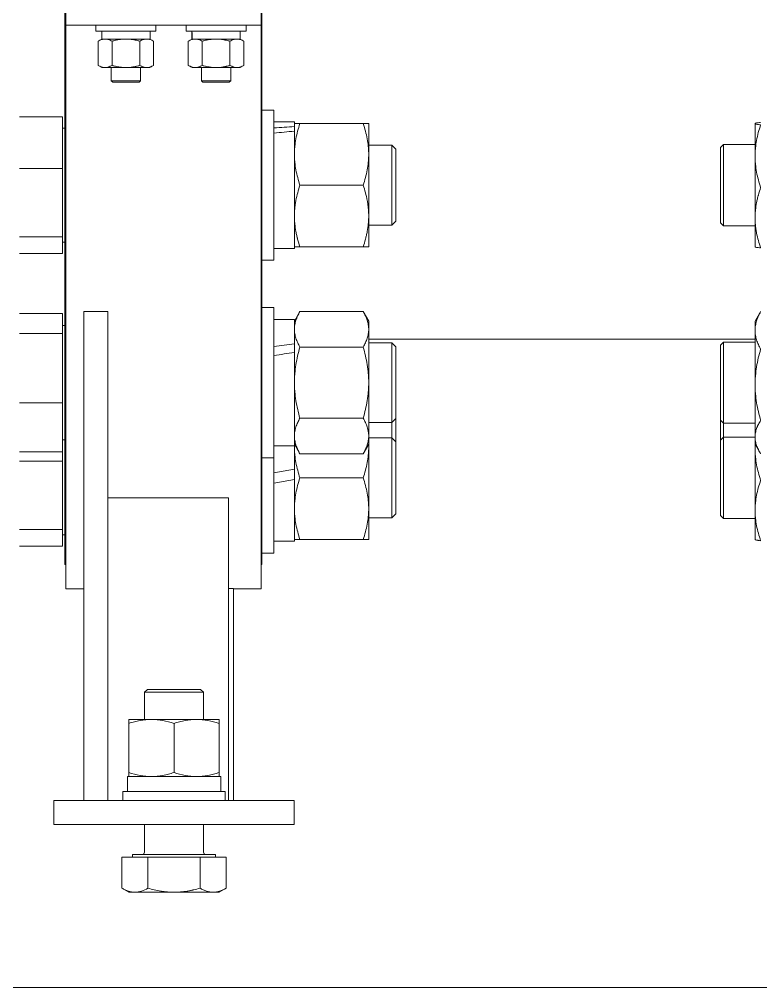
# Model space of a CAD drawing. Header units: millimetres. Extents: x 0 to 2970, y 0 to 2245.
# Drawn here: x 561.1 to 807.6, y 1309.9 to 1632.1 of the extents above; entities that cross this region are included whole.
import ezdxf

# ---------------------------------------------------------------- set-up
doc = ezdxf.new("R2010")
doc.units = ezdxf.units.MM
doc.layers.add('1', color=7, linetype='Continuous', true_color=0xffffff)
doc.layers.add('170', color=7, linetype='Continuous', true_color=0xffffff)

msp = doc.modelspace()

# ---------------------------------------------------------------- linework, layer by layer
at = {"layer": '1', "color": 7, "linetype": 'Continuous', "lineweight": 18}
for p, q in [((576.23, 1825.66), (576.23, 1464.93)), ((641.73, 1825.66), (641.73, 1464.93)), ((576.48, 1630.16), (576.48, 1637.16)), ((641.48, 1630.16), (641.48, 1637.16)), ((576.48, 1621.03), (576.48, 1630.16)), ((576.48, 1630.16), (641.48, 1630.16)), ((586.48, 1630.16), (586.48, 1628.16)), ((606.48, 1628.16), (586.48, 1628.16)), ((604.53, 1625.56), (604.53, 1628.16)), ((606.48, 1628.16), (606.48, 1630.16)), ((616.48, 1630.16), (616.48, 1628.16)), ((636.48, 1628.16), (616.48, 1628.16)), ((634.53, 1625.56), (634.53, 1628.16)), ((636.48, 1628.16), (636.48, 1630.16)), ((641.48, 1630.16), (641.48, 1621.03)), ((588.48, 1625.56), (587.24, 1624.84)), ((587.24, 1616.77), (587.24, 1624.84)), ((588.48, 1625.56), (588.43, 1625.56)), ((604.53, 1625.56), (588.51, 1625.56)), ((591.86, 1616.77), (591.86, 1624.84)), ((601.1, 1616.77), (601.1, 1624.84)), ((605.71, 1624.84), (604.48, 1625.56)), ((605.71, 1616.77), (605.71, 1624.84)), ((618.48, 1625.56), (617.24, 1624.84)), ((617.24, 1616.77), (617.24, 1624.84)), ((618.48, 1625.56), (618.43, 1625.56)), ((634.53, 1625.56), (618.51, 1625.56)), ((621.86, 1616.77), (621.86, 1624.84)), ((631.1, 1616.77), (631.1, 1624.84)), ((635.71, 1624.84), (634.48, 1625.56)), ((635.71, 1616.77), (635.71, 1624.84)), ((576.48, 1621.03), (576.48, 1442.66)), ((641.48, 1621.03), (641.48, 1442.66)), ((587.24, 1616.77), (588.48, 1616.06)), ((589.55, 1616.06), (588.48, 1616.06)), ((589.55, 1616.06), (596.48, 1616.06)), ((591.61, 1616.06), (591.61, 1611.64)), ((596.48, 1616.06), (603.41, 1616.06)), ((601.34, 1611.64), (601.34, 1616.06)), ((604.48, 1616.06), (603.41, 1616.06)), ((604.48, 1616.06), (605.71, 1616.77)), ((617.24, 1616.77), (618.48, 1616.06)), ((619.55, 1616.06), (618.48, 1616.06)), ((619.55, 1616.06), (626.48, 1616.06)), ((621.61, 1616.06), (621.61, 1611.64)), ((626.48, 1616.06), (633.41, 1616.06)), ((631.34, 1611.64), (631.34, 1616.06)), ((634.48, 1616.06), (633.41, 1616.06)), ((634.48, 1616.06), (635.71, 1616.77)), ((591.61, 1611.64), (592.1, 1611.16)), ((591.61, 1611.64), (601.34, 1611.64)), ((592.1, 1611.16), (600.86, 1611.16)), ((600.86, 1611.16), (601.34, 1611.64)), ((621.61, 1611.64), (622.1, 1611.16)), ((621.61, 1611.64), (631.34, 1611.64)), ((622.1, 1611.16), (630.86, 1611.16)), ((630.86, 1611.16), (631.34, 1611.64)), ((645.73, 1601.93), (641.73, 1601.93)), ((645.73, 1551.93), (645.73, 1601.93)), ((561.06, 1599.63), (575.43, 1599.63)), ((575.43, 1599.63), (575.43, 1582.48)), ((576.23, 1595.93), (575.43, 1595.93)), ((652.53, 1597.98), (645.73, 1597.98)), ((652.53, 1596.44), (652.53, 1597.98)), ((652.53, 1596.44), (652.53, 1595.96)), ((652.53, 1594.89), (652.53, 1595.96)), ((652.53, 1555.88), (652.53, 1594.89)), ((675.4, 1597.43), (654.36, 1597.43)), ((677.23, 1587.18), (677.23, 1597.43)), ((805.73, 1597.42), (805.73, 1586.56)), ((684.9, 1590.22), (677.23, 1590.22)), ((686.23, 1588.89), (684.9, 1590.22)), ((684.9, 1590.22), (684.9, 1586.09)), ((686.23, 1585.17), (686.23, 1588.89)), ((795.2, 1590.43), (794.2, 1589.43)), ((794.2, 1589.43), (794.2, 1579.61)), ((805.73, 1590.43), (795.2, 1590.43)), ((795.2, 1579.83), (795.2, 1590.43)), ((677.23, 1566.68), (677.23, 1587.18)), ((684.9, 1586.09), (684.9, 1563.64)), ((805.73, 1586.56), (805.73, 1566.07)), ((561.06, 1582.48), (575.43, 1582.48)), ((575.43, 1582.48), (575.43, 1559.78)), ((686.23, 1564.97), (686.23, 1585.17)), ((794.2, 1579.61), (794.2, 1564.43)), ((795.2, 1579.83), (795.2, 1563.43)), ((675.4, 1576.93), (654.36, 1576.93)), ((677.23, 1556.43), (677.23, 1566.68)), ((805.73, 1566.07), (805.73, 1556.43)), ((677.23, 1563.64), (684.9, 1563.64)), ((684.9, 1563.64), (686.23, 1564.97)), ((794.2, 1564.43), (795.2, 1563.43)), ((795.2, 1563.43), (805.73, 1563.43)), ((561.06, 1559.78), (575.43, 1559.78)), ((575.43, 1559.78), (575.43, 1554.22)), ((575.43, 1557.93), (576.23, 1557.93)), ((675.4, 1556.43), (654.36, 1556.43)), ((561.06, 1554.22), (575.43, 1554.22)), ((645.73, 1555.88), (652.53, 1555.88)), ((641.73, 1551.93), (645.73, 1551.93)), ((561.06, 1534.23), (575.43, 1534.23)), ((575.43, 1534.23), (575.43, 1527.53)), ((582.48, 1534.89), (582.48, 1372.16)), ((582.48, 1534.89), (590.48, 1534.89)), ((590.48, 1534.89), (590.48, 1372.16)), ((645.73, 1536.22), (641.73, 1536.22)), ((645.73, 1486.22), (645.73, 1536.22)), ((654.36, 1534.89), (652.53, 1531.72)), ((675.4, 1534.89), (654.36, 1534.89)), ((677.23, 1531.72), (675.4, 1534.89)), ((807.3, 1534.44), (805.73, 1531.72)), ((652.53, 1532.27), (645.73, 1532.27)), ((652.53, 1524.18), (652.53, 1532.27)), ((677.23, 1531.72), (677.23, 1528.97)), ((805.73, 1531.72), (805.73, 1528.61)), ((561.06, 1527.53), (575.43, 1527.53)), ((576.23, 1530.22), (575.43, 1530.22)), ((575.43, 1527.53), (575.43, 1504.52)), ((677.23, 1511.22), (677.23, 1528.97)), ((805.73, 1528.61), (805.73, 1510.51)), ((652.53, 1524.18), (652.53, 1523.9)), ((677.23, 1525.66), (805.73, 1525.66)), ((684.9, 1524.51), (677.23, 1524.51)), ((686.23, 1523.18), (684.9, 1524.51)), ((684.9, 1524.51), (684.9, 1514.34)), ((795.2, 1524.72), (794.2, 1523.72)), ((805.73, 1524.72), (795.2, 1524.72)), ((795.2, 1524.72), (795.2, 1507.14)), ((652.53, 1521.29), (652.53, 1523.9)), ((652.53, 1490.17), (652.53, 1521.29)), ((675.4, 1523.06), (654.36, 1523.06)), ((686.23, 1514.03), (686.23, 1523.18)), ((794.2, 1523.72), (794.2, 1507.44)), ((684.9, 1514.34), (684.9, 1497.93)), ((677.23, 1493.47), (677.23, 1511.22)), ((686.23, 1499.26), (686.23, 1514.03)), ((805.73, 1510.51), (805.73, 1493.12)), ((794.2, 1507.44), (794.2, 1498.72)), ((795.2, 1497.72), (795.2, 1507.14)), ((561.06, 1504.52), (575.43, 1504.52)), ((575.43, 1504.52), (575.43, 1488.21)), ((675.4, 1499.39), (654.36, 1499.39)), ((684.9, 1497.93), (686.23, 1499.26)), ((686.23, 1491.49), (686.23, 1499.26)), ((794.2, 1498.72), (795.2, 1497.72)), ((794.2, 1498.72), (794.2, 1492.03)), ((677.23, 1497.93), (684.9, 1497.93)), ((684.9, 1497.93), (684.9, 1492.82)), ((795.2, 1497.72), (805.73, 1497.72)), ((795.2, 1497.72), (795.2, 1493.03)), ((575.43, 1492.22), (576.23, 1492.22)), ((677.23, 1490.72), (677.23, 1493.47)), ((684.9, 1492.81), (677.23, 1492.81)), ((686.23, 1491.49), (684.9, 1492.81)), ((684.9, 1492.81), (684.9, 1475.77)), ((795.2, 1493.03), (794.2, 1492.03)), ((794.2, 1492.03), (794.2, 1470.29)), ((805.73, 1493.03), (795.2, 1493.03)), ((795.2, 1493.03), (795.2, 1469.56)), ((805.73, 1490.72), (805.73, 1493.12)), ((645.73, 1490.17), (652.53, 1490.17)), ((652.53, 1490.72), (654.36, 1487.55)), ((652.53, 1482.45), (652.53, 1490.17)), ((675.4, 1487.55), (677.23, 1490.72)), ((677.23, 1489.78), (677.23, 1490.72)), ((677.23, 1469.28), (677.23, 1489.78)), ((686.23, 1476.14), (686.23, 1491.49)), ((805.73, 1490.72), (807.3, 1488)), ((805.73, 1490.72), (805.73, 1489.16)), ((805.73, 1489.16), (805.73, 1468.67)), ((561.06, 1488.21), (575.43, 1488.21)), ((575.43, 1488.21), (575.43, 1485.08)), ((641.73, 1486.22), (645.73, 1486.22)), ((645.73, 1454.53), (645.73, 1486.22)), ((675.4, 1487.55), (654.36, 1487.55)), ((561.06, 1485.08), (575.43, 1485.08)), ((575.43, 1485.08), (575.43, 1462.37)), ((645.73, 1481.25), (652.53, 1482.45)), ((652.53, 1479), (652.53, 1482.45)), ((652.53, 1479), (645.73, 1477.8)), ((652.53, 1458.48), (652.53, 1479)), ((675.4, 1479.53), (654.36, 1479.53)), ((684.9, 1475.77), (684.9, 1466.24)), ((686.23, 1467.57), (686.23, 1476.14)), ((590.48, 1472.92), (630.58, 1472.92)), ((630.58, 1472.92), (630.58, 1372.16)), ((677.23, 1459.03), (677.23, 1469.28)), ((794.2, 1470.29), (794.2, 1467.03)), ((795.2, 1466.03), (795.2, 1469.56)), ((677.23, 1466.24), (684.9, 1466.24)), ((684.9, 1466.24), (686.23, 1467.57)), ((794.2, 1467.03), (795.2, 1466.03)), ((795.2, 1466.03), (805.73, 1466.03)), ((805.73, 1468.67), (805.73, 1459.03)), ((576.23, 1464.93), (576.23, 1450.66)), ((641.73, 1464.93), (641.73, 1450.66)), ((561.06, 1462.37), (575.43, 1462.37)), ((575.43, 1462.37), (575.43, 1456.82)), ((575.43, 1460.53), (576.23, 1460.53)), ((561.06, 1456.82), (575.43, 1456.82)), ((645.73, 1458.48), (652.53, 1458.48)), ((675.4, 1459.03), (654.36, 1459.03)), ((805.73, 1459.03), (805.73, 1459.01)), ((641.73, 1454.53), (645.73, 1454.53)), ((576.23, 1450.66), (576.48, 1450.66)), ((641.48, 1450.66), (641.73, 1450.66)), ((576.48, 1442.66), (582.48, 1442.66)), ((630.58, 1442.74), (632.27, 1442.74)), ((632.27, 1442.74), (632.27, 1372.16)), ((632.27, 1442.66), (641.48, 1442.66)), ((603.65, 1409.16), (602.67, 1408.18)), ((602.67, 1408.18), (602.67, 1399.16)), ((622.29, 1408.18), (602.67, 1408.18)), ((603.65, 1409.16), (621.31, 1409.16)), ((622.29, 1408.18), (621.31, 1409.16)), ((622.29, 1399.16), (622.29, 1408.18)), ((604.98, 1399.16), (597.48, 1399.16)), ((619.98, 1399.16), (604.98, 1399.16)), ((627.48, 1399.16), (619.98, 1399.16)), ((597.48, 1397.82), (597.48, 1381.5)), ((612.48, 1397.82), (612.48, 1381.5)), ((627.48, 1397.82), (627.48, 1381.5)), ((596.96, 1380.16), (596.96, 1375.16)), ((596.96, 1380.16), (628, 1380.16)), ((628, 1375.16), (628, 1380.16)), ((595.48, 1375.16), (595.48, 1372.16)), ((595.48, 1375.16), (612.48, 1375.16)), ((612.48, 1375.16), (629.48, 1375.16)), ((629.48, 1372.16), (629.48, 1375.16)), ((652.48, 1372.16), (572.48, 1372.16)), ((572.48, 1364.16), (572.48, 1372.16)), ((652.48, 1364.16), (652.48, 1372.16)), ((652.48, 1364.16), (572.48, 1364.16)), ((602.67, 1364.16), (602.67, 1354.96)), ((622.29, 1354.96), (622.29, 1364.16)), ((595.16, 1353.36), (603.82, 1353.36)), ((595.16, 1343), (595.16, 1353.36)), ((598.63, 1354.16), (598.63, 1353.36)), ((598.63, 1354.16), (612.48, 1354.16)), ((603.82, 1353.36), (621.14, 1353.36)), ((603.82, 1343), (603.82, 1353.36)), ((612.48, 1354.16), (626.33, 1354.16)), ((621.14, 1343), (621.14, 1353.36)), ((621.14, 1353.36), (629.8, 1353.36)), ((626.33, 1353.36), (626.33, 1354.16)), ((629.8, 1343), (629.8, 1353.36)), ((595.16, 1343), (597.48, 1341.66)), ((597.48, 1341.66), (599.49, 1341.66)), ((599.49, 1341.66), (612.48, 1341.66)), ((612.48, 1341.66), (625.47, 1341.66)), ((627.48, 1341.66), (625.47, 1341.66)), ((627.48, 1341.66), (629.8, 1343))]:
    msp.add_line(p, q, dxfattribs=at)
for centre, start, end in [((601.87, 1354.96), 270, 0), ((623.09, 1354.96), 180, 270)]:
    msp.add_arc(centre, 0.8, start, end, dxfattribs=at)
for centre, major_axis, ratio, start_param, end_param in [((596.48, 1624.41), (0, 45.65), 0.176327, 1.488713, 1.545753), ((596.48, 1631.9), (0, 45.65), 0.176327, 1.652879, 1.710189), ((626.48, 1624.41), (0, 45.65), 0.176327, 1.488713, 1.545753), ((626.48, 1631.9), (0, 45.65), 0.176327, 1.652879, 1.710189), ((635.94, 1576.93), (119.37, 10.77), 0.151498, 1.417706, 1.475026), ((655.52, 1576.93), (119.37, 10.77), 0.151498, 1.582172, 1.639222), ((635.94, 1511.22), (119.37, 18.37), 0.086139, 1.418125, 1.475444), ((655.52, 1511.22), (119.37, 18.37), 0.086139, 1.58259, 1.639641)]:
    msp.add_ellipse(centre, major_axis=major_axis, ratio=ratio, start_param=start_param, end_param=end_param, dxfattribs=at)
for points, knots in [([(589.55, 1625.56), (589.5, 1625.56), (589.45, 1625.56), (589.35, 1625.55), (589.3, 1625.55), (589.16, 1625.54), (589.06, 1625.52), (588.77, 1625.48), (588.57, 1625.43), (588, 1625.24), (587.62, 1625.06), (587.24, 1624.84)], [0, 0, 0, 0, 0.0625, 0.0625, 0.125, 0.125, 0.25, 0.25, 0.5, 0.5, 1, 1, 1, 1]), ([(591.86, 1624.84), (591.48, 1625.06), (591.1, 1625.24), (590.52, 1625.43), (590.33, 1625.48), (589.94, 1625.54), (589.75, 1625.56), (589.55, 1625.56)], [0, 0, 0, 0, 0.5, 0.5, 0.75, 0.75, 1, 1, 1, 1]), ([(596.48, 1625.56), (596.09, 1625.56), (595.7, 1625.54), (595.25, 1625.5), (595.2, 1625.5), (595.11, 1625.49), (594.96, 1625.48), (594.62, 1625.44), (594.33, 1625.39), (593.75, 1625.3), (593.37, 1625.22), (592.61, 1625.05), (592.23, 1624.95), (591.86, 1624.84)], [0, 0, 0, 0, 0.25, 0.25, 0.28125, 0.28125, 0.3125, 0.375, 0.5, 0.5, 0.75, 0.75, 1, 1, 1, 1]), ([(601.1, 1624.84), (600.72, 1624.95), (600.34, 1625.05), (599.86, 1625.16), (599.77, 1625.18), (599.57, 1625.22), (599.29, 1625.28), (599, 1625.34), (598.42, 1625.43), (598.03, 1625.48), (597.26, 1625.54), (596.87, 1625.56), (596.48, 1625.56)], [0, 0, 0, 0, 0.25, 0.25, 0.3125, 0.3125, 0.375, 0.5, 0.5, 0.75, 0.75, 1, 1, 1, 1]), ([(603.41, 1625.56), (603.36, 1625.56), (603.31, 1625.56), (603.21, 1625.55), (603.16, 1625.55), (603.01, 1625.54), (602.92, 1625.52), (602.62, 1625.48), (602.43, 1625.43), (601.85, 1625.24), (601.47, 1625.06), (601.1, 1624.84)], [0, 0, 0, 0, 0.0625, 0.0625, 0.125, 0.125, 0.25, 0.25, 0.5, 0.5, 1, 1, 1, 1]), ([(605.71, 1624.84), (605.34, 1625.06), (604.96, 1625.24), (604.38, 1625.43), (604.19, 1625.48), (603.8, 1625.54), (603.6, 1625.56), (603.41, 1625.56)], [0, 0, 0, 0, 0.5, 0.5, 0.75, 0.75, 1, 1, 1, 1]), ([(619.55, 1625.56), (619.5, 1625.56), (619.45, 1625.56), (619.35, 1625.55), (619.3, 1625.55), (619.16, 1625.54), (619.06, 1625.52), (618.77, 1625.48), (618.57, 1625.43), (618, 1625.24), (617.62, 1625.06), (617.24, 1624.84)], [0, 0, 0, 0, 0.0625, 0.0625, 0.125, 0.125, 0.25, 0.25, 0.5, 0.5, 1, 1, 1, 1]), ([(621.86, 1624.84), (621.48, 1625.06), (621.1, 1625.24), (620.52, 1625.43), (620.33, 1625.48), (619.94, 1625.54), (619.75, 1625.56), (619.55, 1625.56)], [0, 0, 0, 0, 0.5, 0.5, 0.75, 0.75, 1, 1, 1, 1]), ([(626.48, 1625.56), (626.09, 1625.56), (625.7, 1625.54), (625.25, 1625.5), (625.2, 1625.5), (625.11, 1625.49), (624.96, 1625.48), (624.62, 1625.44), (624.33, 1625.39), (623.75, 1625.3), (623.37, 1625.22), (622.61, 1625.05), (622.23, 1624.95), (621.86, 1624.84)], [0, 0, 0, 0, 0.25, 0.25, 0.28125, 0.28125, 0.3125, 0.375, 0.5, 0.5, 0.75, 0.75, 1, 1, 1, 1]), ([(631.1, 1624.84), (630.72, 1624.95), (630.34, 1625.05), (629.86, 1625.16), (629.77, 1625.18), (629.57, 1625.22), (629.29, 1625.28), (629, 1625.34), (628.42, 1625.43), (628.03, 1625.48), (627.26, 1625.54), (626.87, 1625.56), (626.48, 1625.56)], [0, 0, 0, 0, 0.25, 0.25, 0.3125, 0.3125, 0.375, 0.5, 0.5, 0.75, 0.75, 1, 1, 1, 1]), ([(633.41, 1625.56), (633.36, 1625.56), (633.31, 1625.56), (633.21, 1625.55), (633.16, 1625.55), (633.01, 1625.54), (632.92, 1625.52), (632.62, 1625.48), (632.43, 1625.43), (631.85, 1625.24), (631.47, 1625.06), (631.1, 1624.84)], [0, 0, 0, 0, 0.0625, 0.0625, 0.125, 0.125, 0.25, 0.25, 0.5, 0.5, 1, 1, 1, 1]), ([(635.71, 1624.84), (635.34, 1625.06), (634.96, 1625.24), (634.38, 1625.43), (634.19, 1625.48), (633.8, 1625.54), (633.6, 1625.56), (633.41, 1625.56)], [0, 0, 0, 0, 0.5, 0.5, 0.75, 0.75, 1, 1, 1, 1]), ([(587.24, 1616.77), (587.62, 1616.55), (588, 1616.37), (588.57, 1616.19), (588.77, 1616.14), (589.16, 1616.07), (589.35, 1616.06), (589.55, 1616.06)], [0, 0, 0, 0, 0.5, 0.5, 0.75, 0.75, 1, 1, 1, 1]), ([(589.55, 1616.06), (589.6, 1616.06), (589.65, 1616.06), (589.75, 1616.06), (589.79, 1616.07), (589.94, 1616.08), (590.04, 1616.09), (590.33, 1616.14), (590.52, 1616.19), (591.1, 1616.38), (591.48, 1616.55), (591.86, 1616.77)], [0, 0, 0, 0, 0.0625, 0.0625, 0.125, 0.125, 0.25, 0.25, 0.5, 0.5, 1, 1, 1, 1]), ([(596.48, 1616.06), (596.09, 1616.06), (595.7, 1616.07), (595.25, 1616.11), (595.2, 1616.12), (595.11, 1616.12), (594.96, 1616.14), (594.62, 1616.18), (594.33, 1616.22), (593.75, 1616.31), (593.37, 1616.39), (592.61, 1616.57), (592.23, 1616.66), (591.86, 1616.77)], [0, 0, 0, 0, 0.25, 0.25, 0.28125, 0.28125, 0.3125, 0.375, 0.5, 0.5, 0.75, 0.75, 1, 1, 1, 1]), ([(596.48, 1616.06), (596.87, 1616.06), (597.26, 1616.07), (598.03, 1616.14), (598.42, 1616.19), (599, 1616.28), (599.29, 1616.33), (599.57, 1616.39), (599.77, 1616.43), (599.86, 1616.45), (600.34, 1616.56), (600.72, 1616.66), (601.1, 1616.77)], [0, 0, 0, 0, 0.25, 0.25, 0.5, 0.5, 0.625, 0.6875, 0.6875, 0.75, 0.75, 1, 1, 1, 1]), ([(601.1, 1616.77), (601.47, 1616.55), (601.85, 1616.37), (602.43, 1616.19), (602.62, 1616.14), (603.01, 1616.07), (603.21, 1616.06), (603.41, 1616.06)], [0, 0, 0, 0, 0.5, 0.5, 0.75, 0.75, 1, 1, 1, 1]), ([(603.41, 1616.06), (603.45, 1616.06), (603.5, 1616.06), (603.6, 1616.06), (603.65, 1616.07), (603.8, 1616.08), (603.9, 1616.09), (604.19, 1616.14), (604.38, 1616.19), (604.96, 1616.38), (605.34, 1616.55), (605.71, 1616.77)], [0, 0, 0, 0, 0.0625, 0.0625, 0.125, 0.125, 0.25, 0.25, 0.5, 0.5, 1, 1, 1, 1]), ([(617.24, 1616.77), (617.62, 1616.55), (618, 1616.37), (618.57, 1616.19), (618.77, 1616.14), (619.16, 1616.07), (619.35, 1616.06), (619.55, 1616.06)], [0, 0, 0, 0, 0.5, 0.5, 0.75, 0.75, 1, 1, 1, 1]), ([(619.55, 1616.06), (619.6, 1616.06), (619.65, 1616.06), (619.75, 1616.06), (619.79, 1616.07), (619.94, 1616.08), (620.04, 1616.09), (620.33, 1616.14), (620.52, 1616.19), (621.1, 1616.38), (621.48, 1616.55), (621.86, 1616.77)], [0, 0, 0, 0, 0.0625, 0.0625, 0.125, 0.125, 0.25, 0.25, 0.5, 0.5, 1, 1, 1, 1]), ([(626.48, 1616.06), (626.09, 1616.06), (625.7, 1616.07), (625.25, 1616.11), (625.2, 1616.12), (625.11, 1616.12), (624.96, 1616.14), (624.62, 1616.18), (624.33, 1616.22), (623.75, 1616.31), (623.37, 1616.39), (622.61, 1616.57), (622.23, 1616.66), (621.86, 1616.77)], [0, 0, 0, 0, 0.25, 0.25, 0.28125, 0.28125, 0.3125, 0.375, 0.5, 0.5, 0.75, 0.75, 1, 1, 1, 1]), ([(626.48, 1616.06), (626.87, 1616.06), (627.26, 1616.07), (628.03, 1616.14), (628.42, 1616.19), (629, 1616.28), (629.29, 1616.33), (629.57, 1616.39), (629.77, 1616.43), (629.86, 1616.45), (630.34, 1616.56), (630.72, 1616.66), (631.1, 1616.77)], [0, 0, 0, 0, 0.25, 0.25, 0.5, 0.5, 0.625, 0.6875, 0.6875, 0.75, 0.75, 1, 1, 1, 1]), ([(631.1, 1616.77), (631.47, 1616.55), (631.85, 1616.37), (632.43, 1616.19), (632.62, 1616.14), (633.01, 1616.07), (633.21, 1616.06), (633.41, 1616.06)], [0, 0, 0, 0, 0.5, 0.5, 0.75, 0.75, 1, 1, 1, 1]), ([(633.41, 1616.06), (633.45, 1616.06), (633.5, 1616.06), (633.6, 1616.06), (633.65, 1616.07), (633.8, 1616.08), (633.9, 1616.09), (634.19, 1616.14), (634.38, 1616.19), (634.96, 1616.38), (635.34, 1616.55), (635.71, 1616.77)], [0, 0, 0, 0, 0.0625, 0.0625, 0.125, 0.125, 0.25, 0.25, 0.5, 0.5, 1, 1, 1, 1]), ([(652.53, 1597.43), (652.53, 1597.43), (652.53, 1597.43), (652.54, 1597.43), (652.54, 1597.43), (652.55, 1597.43), (652.57, 1597.43), (652.61, 1597.43), (652.74, 1597.43), (652.86, 1597.43), (653.18, 1597.43), (653.38, 1597.43), (653.83, 1597.43), (654.08, 1597.43), (654.36, 1597.43)], [0, 0, 0, 0, 0.059686, 0.059686, 0.09103, 0.09103, 0.122374, 0.247749, 0.247749, 0.498499, 0.498499, 0.74925, 0.74925, 1, 1, 1, 1]), ([(654.36, 1597.43), (654.08, 1596.59), (653.82, 1595.75), (653.37, 1594.06), (653.18, 1593.21), (652.86, 1591.5), (652.74, 1590.64), (652.61, 1589.35), (652.58, 1588.92), (652.54, 1588.05), (652.53, 1587.61), (652.53, 1587.18)], [0, 0, 0, 0, 0.25, 0.25, 0.5, 0.5, 0.75, 0.75, 0.875, 0.875, 1, 1, 1, 1]), ([(675.4, 1597.43), (675.68, 1597.43), (675.93, 1597.43), (676.38, 1597.43), (676.58, 1597.43), (676.89, 1597.43), (677.02, 1597.43), (677.14, 1597.43), (677.17, 1597.43), (677.22, 1597.43), (677.23, 1597.43), (677.23, 1597.43)], [0, 0, 0, 0, 0.250113, 0.250113, 0.500226, 0.500226, 0.750339, 0.750339, 0.875396, 0.875396, 1, 1, 1, 1]), ([(677.23, 1587.18), (677.23, 1587.4), (677.22, 1587.61), (677.22, 1587.94), (677.21, 1588.05), (677.21, 1588.27), (677.18, 1588.81), (677.14, 1589.35), (677.02, 1590.65), (676.89, 1591.51), (676.57, 1593.22), (676.38, 1594.06), (675.93, 1595.75), (675.68, 1596.59), (675.4, 1597.43)], [0, 0, 0, 0, 0.0625, 0.0625, 0.09375, 0.09375, 0.125, 0.25, 0.25, 0.5, 0.5, 0.75, 0.75, 1, 1, 1, 1]), ([(807.56, 1597.83), (807.28, 1597.79), (807.02, 1597.76), (806.57, 1597.69), (806.38, 1597.66), (806.06, 1597.59), (805.94, 1597.55), (805.81, 1597.5), (805.78, 1597.49), (805.74, 1597.45), (805.73, 1597.43), (805.73, 1597.42)], [0, 0, 0, 0, 0.25, 0.25, 0.5, 0.5, 0.75, 0.75, 0.875, 0.875, 1, 1, 1, 1]), ([(805.73, 1597.42), (805.73, 1597.41), (805.73, 1597.4), (805.74, 1597.39), (805.74, 1597.38), (805.75, 1597.37), (805.77, 1597.35), (805.81, 1597.33), (805.94, 1597.28), (806.06, 1597.24), (806.38, 1597.18), (806.58, 1597.14), (807.03, 1597.07), (807.28, 1597.04), (807.56, 1597.01)], [0, 0, 0, 0, 0.0625, 0.0625, 0.09375, 0.09375, 0.125, 0.25, 0.25, 0.5, 0.5, 0.75, 0.75, 1, 1, 1, 1]), ([(807.56, 1597.01), (807.28, 1596.15), (807.02, 1595.29), (806.57, 1593.57), (806.38, 1592.71), (806.06, 1590.97), (805.94, 1590.09), (805.81, 1588.77), (805.78, 1588.33), (805.74, 1587.45), (805.73, 1587), (805.73, 1586.56)], [0, 0, 0, 0, 0.25, 0.25, 0.5, 0.5, 0.75, 0.75, 0.875, 0.875, 1, 1, 1, 1]), ([(652.53, 1587.18), (652.53, 1586.96), (652.53, 1586.74), (652.54, 1586.42), (652.54, 1586.31), (652.55, 1586.09), (652.57, 1585.54), (652.61, 1585), (652.74, 1583.71), (652.86, 1582.85), (653.18, 1581.14), (653.38, 1580.29), (653.83, 1578.6), (654.08, 1577.76), (654.36, 1576.93)], [0, 0, 0, 0, 0.0625, 0.0625, 0.09375, 0.09375, 0.125, 0.25, 0.25, 0.5, 0.5, 0.75, 0.75, 1, 1, 1, 1]), ([(675.4, 1576.93), (675.68, 1577.77), (675.93, 1578.61), (676.38, 1580.3), (676.58, 1581.15), (676.89, 1582.85), (677.02, 1583.71), (677.14, 1585.01), (677.17, 1585.44), (677.22, 1586.31), (677.23, 1586.74), (677.23, 1587.18)], [0, 0, 0, 0, 0.25, 0.25, 0.5, 0.5, 0.75, 0.75, 0.875, 0.875, 1, 1, 1, 1]), ([(805.73, 1586.56), (805.73, 1586.34), (805.73, 1586.12), (805.74, 1585.78), (805.74, 1585.67), (805.75, 1585.45), (805.77, 1584.89), (805.81, 1584.34), (805.94, 1583.02), (806.06, 1582.14), (806.38, 1580.4), (806.58, 1579.54), (807.03, 1577.82), (807.28, 1576.96), (807.56, 1576.11)], [0, 0, 0, 0, 0.0625, 0.0625, 0.09375, 0.09375, 0.125, 0.25, 0.25, 0.5, 0.5, 0.75, 0.75, 1, 1, 1, 1]), ([(652.53, 1566.68), (652.53, 1567.11), (652.55, 1567.98), (652.61, 1568.85), (652.66, 1569.4), (652.68, 1569.5), (652.7, 1569.72), (652.74, 1570.05), (652.84, 1570.81), (652.94, 1571.45), (653.19, 1572.74), (653.38, 1573.58), (653.83, 1575.27), (654.08, 1576.1), (654.36, 1576.93)], [0, 0, 0, 0, 0.125, 0.25, 0.25, 0.28125, 0.28125, 0.3125, 0.375, 0.5, 0.5, 0.75, 0.75, 1, 1, 1, 1]), ([(677.23, 1566.68), (677.23, 1567.11), (677.21, 1567.98), (677.14, 1568.85), (677.09, 1569.4), (677.08, 1569.5), (677.05, 1569.72), (677.02, 1570.05), (676.92, 1570.81), (676.81, 1571.45), (676.57, 1572.74), (676.37, 1573.58), (675.93, 1575.27), (675.67, 1576.1), (675.4, 1576.93)], [0, 0, 0, 0, 0.125, 0.25, 0.25, 0.28125, 0.28125, 0.3125, 0.375, 0.5, 0.5, 0.75, 0.75, 1, 1, 1, 1]), ([(807.56, 1576.11), (807.28, 1575.29), (807.03, 1574.47), (806.77, 1573.53), (806.74, 1573.43), (806.69, 1573.22), (806.61, 1572.91), (806.43, 1572.18), (806.3, 1571.55), (806.06, 1570.29), (805.94, 1569.45), (805.81, 1568.19), (805.78, 1567.76), (805.74, 1566.92), (805.73, 1566.5), (805.73, 1566.07)], [0, 0, 0, 0, 0.25, 0.25, 0.28125, 0.28125, 0.3125, 0.375, 0.5, 0.5, 0.75, 0.75, 0.875, 0.875, 1, 1, 1, 1]), ([(652.53, 1566.68), (652.53, 1566.25), (652.54, 1565.81), (652.58, 1564.95), (652.61, 1564.52), (652.74, 1563.23), (652.86, 1562.37), (653.1, 1561.09), (653.23, 1560.45), (653.41, 1559.7), (653.49, 1559.38), (653.54, 1559.17), (653.57, 1559.06), (653.83, 1558.1), (654.08, 1557.26), (654.36, 1556.43)], [0, 0, 0, 0, 0.125, 0.125, 0.25, 0.25, 0.5, 0.5, 0.625, 0.6875, 0.71875, 0.71875, 0.75, 0.75, 1, 1, 1, 1]), ([(675.4, 1556.43), (675.67, 1557.26), (675.93, 1558.1), (676.18, 1559.06), (676.21, 1559.17), (676.27, 1559.38), (676.35, 1559.7), (676.52, 1560.45), (676.66, 1561.09), (676.9, 1562.37), (677.02, 1563.23), (677.14, 1564.52), (677.17, 1564.95), (677.22, 1565.81), (677.23, 1566.25), (677.23, 1566.68)], [0, 0, 0, 0, 0.25, 0.25, 0.28125, 0.28125, 0.3125, 0.375, 0.5, 0.5, 0.75, 0.75, 0.875, 0.875, 1, 1, 1, 1]), ([(805.73, 1566.07), (805.73, 1565.65), (805.75, 1564.8), (805.81, 1563.94), (805.86, 1563.41), (805.88, 1563.3), (805.9, 1563.09), (805.94, 1562.77), (806.04, 1562.03), (806.14, 1561.4), (806.39, 1560.14), (806.58, 1559.31), (807.03, 1557.66), (807.28, 1556.84), (807.56, 1556.03)], [0, 0, 0, 0, 0.125, 0.25, 0.25, 0.28125, 0.28125, 0.3125, 0.375, 0.5, 0.5, 0.75, 0.75, 1, 1, 1, 1]), ([(654.36, 1556.43), (654.08, 1556.43), (653.82, 1556.43), (653.37, 1556.43), (653.18, 1556.43), (652.86, 1556.43), (652.74, 1556.43), (652.61, 1556.43), (652.58, 1556.43), (652.54, 1556.43), (652.53, 1556.43), (652.53, 1556.43)], [0, 0, 0, 0, 0.250113, 0.250113, 0.500226, 0.500226, 0.750339, 0.750339, 0.875396, 0.875396, 1, 1, 1, 1]), ([(677.23, 1556.43), (677.23, 1556.43), (677.22, 1556.43), (677.22, 1556.43), (677.21, 1556.43), (677.21, 1556.43), (677.18, 1556.43), (677.14, 1556.43), (677.02, 1556.43), (676.89, 1556.43), (676.57, 1556.43), (676.38, 1556.43), (675.93, 1556.43), (675.68, 1556.43), (675.4, 1556.43)], [0, 0, 0, 0, 0.059686, 0.059686, 0.09103, 0.09103, 0.122374, 0.247749, 0.247749, 0.498499, 0.498499, 0.74925, 0.74925, 1, 1, 1, 1]), ([(807.56, 1556.03), (807.28, 1556.07), (807.02, 1556.1), (806.57, 1556.17), (806.38, 1556.2), (806.06, 1556.27), (805.94, 1556.3), (805.81, 1556.35), (805.78, 1556.37), (805.74, 1556.41), (805.73, 1556.42), (805.73, 1556.44)], [0, 0, 0, 0, 0.25, 0.25, 0.5, 0.5, 0.75, 0.75, 0.875, 0.875, 1, 1, 1, 1]), ([(654.36, 1534.89), (654.08, 1534.41), (653.82, 1533.92), (653.37, 1532.95), (653.18, 1532.46), (652.86, 1531.47), (652.74, 1530.98), (652.61, 1530.23), (652.58, 1529.98), (652.54, 1529.48), (652.53, 1529.23), (652.53, 1528.97)], [0, 0, 0, 0, 0.25, 0.25, 0.5, 0.5, 0.75, 0.75, 0.875, 0.875, 1, 1, 1, 1]), ([(677.23, 1528.97), (677.23, 1529.1), (677.22, 1529.23), (677.22, 1529.41), (677.21, 1529.48), (677.21, 1529.6), (677.18, 1529.92), (677.14, 1530.23), (677.02, 1530.98), (676.89, 1531.47), (676.57, 1532.46), (676.38, 1532.95), (675.93, 1533.92), (675.68, 1534.41), (675.4, 1534.89)], [0, 0, 0, 0, 0.0625, 0.0625, 0.09375, 0.09375, 0.125, 0.25, 0.25, 0.5, 0.5, 0.75, 0.75, 1, 1, 1, 1]), ([(807.56, 1534.88), (807.28, 1534.37), (807.02, 1533.85), (806.57, 1532.82), (806.38, 1532.3), (806.06, 1531.25), (805.94, 1530.73), (805.81, 1529.94), (805.78, 1529.67), (805.74, 1529.14), (805.73, 1528.88), (805.73, 1528.61)], [0, 0, 0, 0, 0.25, 0.25, 0.5, 0.5, 0.75, 0.75, 0.875, 0.875, 1, 1, 1, 1]), ([(652.53, 1528.97), (652.53, 1528.85), (652.53, 1528.72), (652.54, 1528.53), (652.54, 1528.47), (652.55, 1528.35), (652.57, 1528.03), (652.61, 1527.72), (652.74, 1526.97), (652.86, 1526.47), (653.18, 1525.49), (653.38, 1525), (653.83, 1524.02), (654.08, 1523.54), (654.36, 1523.06)], [0, 0, 0, 0, 0.0625, 0.0625, 0.09375, 0.09375, 0.125, 0.25, 0.25, 0.5, 0.5, 0.75, 0.75, 1, 1, 1, 1]), ([(675.4, 1523.06), (675.68, 1523.54), (675.93, 1524.03), (676.38, 1525), (676.58, 1525.49), (676.89, 1526.48), (677.02, 1526.97), (677.14, 1527.72), (677.17, 1527.97), (677.22, 1528.47), (677.23, 1528.72), (677.23, 1528.97)], [0, 0, 0, 0, 0.25, 0.25, 0.5, 0.5, 0.75, 0.75, 0.875, 0.875, 1, 1, 1, 1]), ([(805.73, 1528.61), (805.73, 1528.48), (805.73, 1528.34), (805.74, 1528.14), (805.74, 1528.08), (805.75, 1527.94), (805.77, 1527.61), (805.81, 1527.28), (805.94, 1526.49), (806.06, 1525.96), (806.38, 1524.92), (806.58, 1524.4), (807.03, 1523.37), (807.28, 1522.85), (807.56, 1522.34)], [0, 0, 0, 0, 0.0625, 0.0625, 0.09375, 0.09375, 0.125, 0.25, 0.25, 0.5, 0.5, 0.75, 0.75, 1, 1, 1, 1]), ([(654.36, 1523.06), (654.08, 1522.09), (653.82, 1521.12), (653.37, 1519.17), (653.18, 1518.18), (652.86, 1516.21), (652.74, 1515.22), (652.61, 1513.73), (652.58, 1513.23), (652.54, 1512.23), (652.53, 1511.73), (652.53, 1511.22)], [0, 0, 0, 0, 0.25, 0.25, 0.5, 0.5, 0.75, 0.75, 0.875, 0.875, 1, 1, 1, 1]), ([(677.23, 1511.22), (677.23, 1511.47), (677.22, 1511.72), (677.22, 1512.1), (677.21, 1512.23), (677.21, 1512.48), (677.18, 1513.11), (677.14, 1513.73), (677.02, 1515.23), (676.89, 1516.22), (676.57, 1518.19), (676.38, 1519.17), (675.93, 1521.12), (675.68, 1522.09), (675.4, 1523.06)], [0, 0, 0, 0, 0.0625, 0.0625, 0.09375, 0.09375, 0.125, 0.25, 0.25, 0.5, 0.5, 0.75, 0.75, 1, 1, 1, 1]), ([(807.56, 1522.34), (807.28, 1521.37), (807.02, 1520.4), (806.57, 1518.45), (806.38, 1517.47), (806.06, 1515.5), (805.94, 1514.51), (805.81, 1513.02), (805.78, 1512.52), (805.74, 1511.52), (805.73, 1511.02), (805.73, 1510.51)], [0, 0, 0, 0, 0.25, 0.25, 0.5, 0.5, 0.75, 0.75, 0.875, 0.875, 1, 1, 1, 1]), ([(652.53, 1511.22), (652.53, 1510.97), (652.53, 1510.72), (652.54, 1510.34), (652.54, 1510.21), (652.55, 1509.96), (652.57, 1509.33), (652.61, 1508.71), (652.74, 1507.21), (652.86, 1506.22), (653.18, 1504.25), (653.38, 1503.27), (653.83, 1501.32), (654.08, 1500.35), (654.36, 1499.39)], [0, 0, 0, 0, 0.0625, 0.0625, 0.09375, 0.09375, 0.125, 0.25, 0.25, 0.5, 0.5, 0.75, 0.75, 1, 1, 1, 1]), ([(675.4, 1499.39), (675.68, 1500.35), (675.93, 1501.33), (676.38, 1503.28), (676.58, 1504.26), (676.89, 1506.23), (677.02, 1507.22), (677.14, 1508.71), (677.17, 1509.21), (677.22, 1510.21), (677.23, 1510.72), (677.23, 1511.22)], [0, 0, 0, 0, 0.25, 0.25, 0.5, 0.5, 0.75, 0.75, 0.875, 0.875, 1, 1, 1, 1]), ([(805.73, 1510.51), (805.73, 1510.26), (805.73, 1510.01), (805.74, 1509.63), (805.74, 1509.51), (805.75, 1509.26), (805.77, 1508.63), (805.81, 1508), (805.94, 1506.51), (806.06, 1505.52), (806.38, 1503.55), (806.58, 1502.57), (807.03, 1500.62), (807.28, 1499.65), (807.56, 1498.68)], [0, 0, 0, 0, 0.0625, 0.0625, 0.09375, 0.09375, 0.125, 0.25, 0.25, 0.5, 0.5, 0.75, 0.75, 1, 1, 1, 1]), ([(652.53, 1493.47), (652.53, 1493.72), (652.55, 1494.22), (652.61, 1494.72), (652.66, 1495.04), (652.68, 1495.1), (652.7, 1495.23), (652.74, 1495.41), (652.84, 1495.85), (652.94, 1496.22), (653.19, 1496.96), (653.38, 1497.45), (653.83, 1498.43), (654.08, 1498.91), (654.36, 1499.39)], [0, 0, 0, 0, 0.125, 0.25, 0.25, 0.28125, 0.28125, 0.3125, 0.375, 0.5, 0.5, 0.75, 0.75, 1, 1, 1, 1]), ([(677.23, 1493.47), (677.23, 1493.72), (677.21, 1494.22), (677.14, 1494.72), (677.09, 1495.04), (677.08, 1495.1), (677.05, 1495.23), (677.02, 1495.41), (676.92, 1495.85), (676.81, 1496.22), (676.57, 1496.96), (676.37, 1497.45), (675.93, 1498.43), (675.67, 1498.91), (675.4, 1499.39)], [0, 0, 0, 0, 0.125, 0.25, 0.25, 0.28125, 0.28125, 0.3125, 0.375, 0.5, 0.5, 0.75, 0.75, 1, 1, 1, 1]), ([(807.56, 1498.68), (807.28, 1498.23), (807.03, 1497.78), (806.77, 1497.26), (806.74, 1497.2), (806.69, 1497.08), (806.61, 1496.91), (806.43, 1496.51), (806.3, 1496.16), (806.06, 1495.46), (805.94, 1495), (805.81, 1494.3), (805.78, 1494.06), (805.74, 1493.59), (805.73, 1493.36), (805.73, 1493.12)], [0, 0, 0, 0, 0.25, 0.25, 0.28125, 0.28125, 0.3125, 0.375, 0.5, 0.5, 0.75, 0.75, 0.875, 0.875, 1, 1, 1, 1]), ([(652.53, 1493.47), (652.53, 1493.22), (652.54, 1492.97), (652.58, 1492.47), (652.61, 1492.22), (652.74, 1491.48), (652.86, 1490.98), (653.1, 1490.24), (653.23, 1489.87), (653.41, 1489.44), (653.49, 1489.25), (653.54, 1489.13), (653.57, 1489.07), (653.83, 1488.52), (654.08, 1488.03), (654.36, 1487.55)], [0, 0, 0, 0, 0.125, 0.125, 0.25, 0.25, 0.5, 0.5, 0.625, 0.6875, 0.71875, 0.71875, 0.75, 0.75, 1, 1, 1, 1]), ([(675.4, 1487.55), (675.67, 1488.03), (675.93, 1488.52), (676.18, 1489.07), (676.21, 1489.13), (676.27, 1489.25), (676.35, 1489.44), (676.52, 1489.87), (676.66, 1490.24), (676.9, 1490.98), (677.02, 1491.48), (677.14, 1492.22), (677.17, 1492.47), (677.22, 1492.97), (677.23, 1493.22), (677.23, 1493.47)], [0, 0, 0, 0, 0.25, 0.25, 0.28125, 0.28125, 0.3125, 0.375, 0.5, 0.5, 0.75, 0.75, 0.875, 0.875, 1, 1, 1, 1]), ([(805.73, 1493.12), (805.73, 1492.89), (805.75, 1492.42), (805.81, 1491.95), (805.86, 1491.65), (805.88, 1491.59), (805.9, 1491.47), (805.94, 1491.3), (806.04, 1490.88), (806.14, 1490.53), (806.39, 1489.84), (806.58, 1489.38), (807.03, 1488.47), (807.28, 1488.01), (807.56, 1487.56)], [0, 0, 0, 0, 0.125, 0.25, 0.25, 0.28125, 0.28125, 0.3125, 0.375, 0.5, 0.5, 0.75, 0.75, 1, 1, 1, 1]), ([(652.53, 1489.78), (652.53, 1489.56), (652.53, 1489.34), (652.54, 1489.01), (652.54, 1488.9), (652.55, 1488.69), (652.57, 1488.14), (652.61, 1487.6), (652.74, 1486.3), (652.86, 1485.45), (653.18, 1483.74), (653.38, 1482.89), (653.83, 1481.2), (654.08, 1480.36), (654.36, 1479.53)], [0, 0, 0, 0, 0.0625, 0.0625, 0.09375, 0.09375, 0.125, 0.25, 0.25, 0.5, 0.5, 0.75, 0.75, 1, 1, 1, 1]), ([(675.4, 1479.53), (675.68, 1480.36), (675.93, 1481.21), (676.38, 1482.9), (676.58, 1483.75), (676.89, 1485.45), (677.02, 1486.31), (677.14, 1487.6), (677.17, 1488.04), (677.22, 1488.9), (677.23, 1489.34), (677.23, 1489.78)], [0, 0, 0, 0, 0.25, 0.25, 0.5, 0.5, 0.75, 0.75, 0.875, 0.875, 1, 1, 1, 1]), ([(677.23, 1489.78), (677.23, 1489.99), (677.22, 1490.21), (677.22, 1490.51), (677.22, 1490.59), (677.21, 1490.67)], [0, 0, 0, 0, 0.730327, 0.730327, 1, 1, 1, 1]), ([(805.76, 1490.51), (805.76, 1490.5), (805.76, 1490.49), (805.74, 1490.05), (805.73, 1489.6), (805.73, 1489.16)], [0, 0, 0, 0, 0.012833, 0.012833, 1, 1, 1, 1]), ([(805.73, 1489.16), (805.73, 1488.94), (805.73, 1488.71), (805.74, 1488.38), (805.74, 1488.27), (805.75, 1488.05), (805.77, 1487.49), (805.81, 1486.94), (805.94, 1485.62), (806.06, 1484.74), (806.38, 1483), (806.58, 1482.14), (807.03, 1480.42), (807.28, 1479.56), (807.56, 1478.71)], [0, 0, 0, 0, 0.0625, 0.0625, 0.09375, 0.09375, 0.125, 0.25, 0.25, 0.5, 0.5, 0.75, 0.75, 1, 1, 1, 1]), ([(654.36, 1479.53), (654.08, 1478.69), (653.82, 1477.85), (653.37, 1476.16), (653.18, 1475.31), (652.86, 1473.6), (652.74, 1472.74), (652.61, 1471.45), (652.58, 1471.02), (652.54, 1470.15), (652.53, 1469.71), (652.53, 1469.28)], [0, 0, 0, 0, 0.25, 0.25, 0.5, 0.5, 0.75, 0.75, 0.875, 0.875, 1, 1, 1, 1]), ([(677.23, 1469.28), (677.23, 1469.49), (677.22, 1469.71), (677.22, 1470.04), (677.21, 1470.15), (677.21, 1470.37), (677.18, 1470.91), (677.14, 1471.45), (677.02, 1472.75), (676.89, 1473.61), (676.57, 1475.31), (676.38, 1476.16), (675.93, 1477.85), (675.68, 1478.69), (675.4, 1479.53)], [0, 0, 0, 0, 0.0625, 0.0625, 0.09375, 0.09375, 0.125, 0.25, 0.25, 0.5, 0.5, 0.75, 0.75, 1, 1, 1, 1]), ([(807.56, 1478.71), (807.28, 1477.89), (807.02, 1477.06), (806.57, 1475.41), (806.38, 1474.58), (806.06, 1472.9), (805.94, 1472.06), (805.81, 1470.8), (805.78, 1470.37), (805.74, 1469.52), (805.73, 1469.1), (805.73, 1468.67)], [0, 0, 0, 0, 0.25, 0.25, 0.5, 0.5, 0.75, 0.75, 0.875, 0.875, 1, 1, 1, 1]), ([(652.53, 1469.28), (652.53, 1469.06), (652.53, 1468.84), (652.54, 1468.51), (652.54, 1468.4), (652.55, 1468.19), (652.57, 1467.64), (652.61, 1467.1), (652.74, 1465.8), (652.86, 1464.95), (653.18, 1463.24), (653.38, 1462.39), (653.83, 1460.7), (654.08, 1459.86), (654.36, 1459.03)], [0, 0, 0, 0, 0.0625, 0.0625, 0.09375, 0.09375, 0.125, 0.25, 0.25, 0.5, 0.5, 0.75, 0.75, 1, 1, 1, 1]), ([(675.4, 1459.03), (675.68, 1459.86), (675.93, 1460.71), (676.38, 1462.4), (676.58, 1463.25), (676.89, 1464.95), (677.02, 1465.81), (677.14, 1467.1), (677.17, 1467.54), (677.22, 1468.4), (677.23, 1468.84), (677.23, 1469.28)], [0, 0, 0, 0, 0.25, 0.25, 0.5, 0.5, 0.75, 0.75, 0.875, 0.875, 1, 1, 1, 1]), ([(805.73, 1468.67), (805.73, 1468.46), (805.73, 1468.24), (805.74, 1467.92), (805.74, 1467.82), (805.75, 1467.6), (805.77, 1467.07), (805.81, 1466.54), (805.94, 1465.27), (806.06, 1464.43), (806.38, 1462.76), (806.58, 1461.92), (807.03, 1460.27), (807.28, 1459.45), (807.56, 1458.63)], [0, 0, 0, 0, 0.0625, 0.0625, 0.09375, 0.09375, 0.125, 0.25, 0.25, 0.5, 0.5, 0.75, 0.75, 1, 1, 1, 1]), ([(652.53, 1459.03), (652.53, 1459.03), (652.55, 1459.03), (652.61, 1459.03), (652.66, 1459.03), (652.68, 1459.03), (652.7, 1459.03), (652.74, 1459.03), (652.84, 1459.03), (652.94, 1459.03), (653.19, 1459.03), (653.38, 1459.03), (653.83, 1459.03), (654.08, 1459.03), (654.36, 1459.03)], [0, 0, 0, 0, 0.125, 0.25, 0.25, 0.28125, 0.28125, 0.3125, 0.375, 0.5, 0.5, 0.75, 0.75, 1, 1, 1, 1]), ([(677.23, 1459.03), (677.23, 1459.03), (677.21, 1459.03), (677.14, 1459.03), (677.09, 1459.03), (677.08, 1459.03), (677.05, 1459.03), (677.02, 1459.03), (676.92, 1459.03), (676.81, 1459.03), (676.57, 1459.03), (676.37, 1459.03), (675.93, 1459.03), (675.67, 1459.03), (675.4, 1459.03)], [0, 0, 0, 0, 0.125, 0.25, 0.25, 0.28125, 0.28125, 0.3125, 0.375, 0.5, 0.5, 0.75, 0.75, 1, 1, 1, 1]), ([(807.56, 1458.63), (807.28, 1458.66), (807.03, 1458.7), (806.77, 1458.73), (806.74, 1458.74), (806.69, 1458.75), (806.61, 1458.76), (806.43, 1458.79), (806.3, 1458.82), (806.06, 1458.87), (805.94, 1458.9), (805.81, 1458.95), (805.78, 1458.97), (805.74, 1459), (805.73, 1459.02), (805.73, 1459.04)], [0, 0, 0, 0, 0.25, 0.25, 0.28125, 0.28125, 0.3125, 0.375, 0.5, 0.5, 0.75, 0.75, 0.875, 0.875, 1, 1, 1, 1]), ([(597.48, 1397.82), (597.48, 1398.02), (597.48, 1398.21), (597.48, 1398.39), (597.48, 1398.41), (597.48, 1398.45), (597.48, 1398.51), (597.48, 1398.64), (597.48, 1398.74), (597.48, 1398.92), (597.48, 1399.01), (597.48, 1399.1), (597.48, 1399.12), (597.48, 1399.15), (597.48, 1399.16), (597.48, 1399.16)], [0, 0, 0, 0, 0.250156, 0.250156, 0.281426, 0.281426, 0.312696, 0.375235, 0.500313, 0.500313, 0.750469, 0.750469, 0.875548, 0.875548, 1, 1, 1, 1]), ([(604.98, 1399.16), (604.82, 1399.16), (604.66, 1399.16), (604.42, 1399.15), (604.34, 1399.15), (604.18, 1399.14), (603.78, 1399.12), (603.39, 1399.1), (602.44, 1399), (601.81, 1398.91), (600.56, 1398.68), (599.94, 1398.54), (598.7, 1398.21), (598.09, 1398.02), (597.48, 1397.82)], [0, 0, 0, 0, 0.0625, 0.0625, 0.09375, 0.09375, 0.125, 0.25, 0.25, 0.5, 0.5, 0.75, 0.75, 1, 1, 1, 1]), ([(612.48, 1397.82), (611.25, 1398.23), (610.01, 1398.56), (608.14, 1398.91), (607.51, 1399), (606.57, 1399.1), (606.25, 1399.12), (605.62, 1399.15), (605.3, 1399.16), (604.98, 1399.16)], [0, 0, 0, 0, 0.5, 0.5, 0.75, 0.75, 0.875, 0.875, 1, 1, 1, 1]), ([(619.98, 1399.16), (619.82, 1399.16), (619.66, 1399.16), (619.42, 1399.15), (619.34, 1399.15), (619.18, 1399.14), (618.78, 1399.12), (618.39, 1399.1), (617.44, 1399), (616.81, 1398.91), (615.56, 1398.68), (614.94, 1398.54), (613.7, 1398.21), (613.09, 1398.02), (612.48, 1397.82)], [0, 0, 0, 0, 0.0625, 0.0625, 0.09375, 0.09375, 0.125, 0.25, 0.25, 0.5, 0.5, 0.75, 0.75, 1, 1, 1, 1]), ([(627.48, 1397.82), (626.25, 1398.23), (625.01, 1398.56), (623.14, 1398.91), (622.51, 1399), (621.57, 1399.1), (621.25, 1399.12), (620.62, 1399.15), (620.3, 1399.16), (619.98, 1399.16)], [0, 0, 0, 0, 0.5, 0.5, 0.75, 0.75, 0.875, 0.875, 1, 1, 1, 1]), ([(627.48, 1399.16), (627.48, 1399.16), (627.48, 1399.15), (627.48, 1399.12), (627.48, 1399.1), (627.48, 1399.01), (627.48, 1398.92), (627.48, 1398.74), (627.48, 1398.64), (627.48, 1398.51), (627.48, 1398.45), (627.48, 1398.41), (627.48, 1398.39), (627.48, 1398.21), (627.48, 1398.02), (627.48, 1397.82)], [0, 0, 0, 0, 0.125, 0.125, 0.25, 0.25, 0.5, 0.5, 0.625, 0.6875, 0.71875, 0.71875, 0.75, 0.75, 1, 1, 1, 1]), ([(597.48, 1380.16), (597.48, 1380.16), (597.48, 1380.17), (597.48, 1380.2), (597.48, 1380.22), (597.48, 1380.31), (597.48, 1380.4), (597.48, 1380.57), (597.48, 1380.67), (597.48, 1380.8), (597.48, 1380.86), (597.48, 1380.9), (597.48, 1380.92), (597.48, 1381.11), (597.48, 1381.29), (597.48, 1381.5)], [0, 0, 0, 0, 0.125, 0.125, 0.25, 0.25, 0.5, 0.5, 0.625, 0.6875, 0.71875, 0.71875, 0.75, 0.75, 1, 1, 1, 1]), ([(597.48, 1381.5), (598.7, 1381.09), (599.94, 1380.75), (601.81, 1380.4), (602.44, 1380.31), (603.39, 1380.22), (603.7, 1380.2), (604.34, 1380.17), (604.66, 1380.16), (604.98, 1380.16)], [0, 0, 0, 0, 0.5, 0.5, 0.75, 0.75, 0.875, 0.875, 1, 1, 1, 1]), ([(604.98, 1380.16), (605.14, 1380.16), (605.3, 1380.16), (605.54, 1380.17), (605.62, 1380.17), (605.77, 1380.17), (606.17, 1380.19), (606.57, 1380.22), (607.52, 1380.31), (608.15, 1380.4), (609.4, 1380.64), (610.02, 1380.78), (611.25, 1381.11), (611.87, 1381.29), (612.48, 1381.5)], [0, 0, 0, 0, 0.0625, 0.0625, 0.09375, 0.09375, 0.125, 0.25, 0.25, 0.5, 0.5, 0.75, 0.75, 1, 1, 1, 1]), ([(612.48, 1381.5), (613.7, 1381.09), (614.94, 1380.75), (616.81, 1380.4), (617.44, 1380.31), (618.39, 1380.22), (618.7, 1380.2), (619.34, 1380.17), (619.66, 1380.16), (619.98, 1380.16)], [0, 0, 0, 0, 0.5, 0.5, 0.75, 0.75, 0.875, 0.875, 1, 1, 1, 1]), ([(619.98, 1380.16), (620.14, 1380.16), (620.3, 1380.16), (620.54, 1380.17), (620.62, 1380.17), (620.77, 1380.17), (621.17, 1380.19), (621.57, 1380.22), (622.52, 1380.31), (623.15, 1380.4), (624.4, 1380.64), (625.02, 1380.78), (626.25, 1381.11), (626.87, 1381.29), (627.48, 1381.5)], [0, 0, 0, 0, 0.0625, 0.0625, 0.09375, 0.09375, 0.125, 0.25, 0.25, 0.5, 0.5, 0.75, 0.75, 1, 1, 1, 1]), ([(627.48, 1381.5), (627.48, 1381.29), (627.48, 1381.11), (627.48, 1380.92), (627.48, 1380.9), (627.48, 1380.86), (627.48, 1380.8), (627.48, 1380.67), (627.48, 1380.57), (627.48, 1380.4), (627.48, 1380.31), (627.48, 1380.22), (627.48, 1380.2), (627.48, 1380.17), (627.48, 1380.16), (627.48, 1380.16)], [0, 0, 0, 0, 0.250156, 0.250156, 0.281426, 0.281426, 0.312696, 0.375235, 0.500313, 0.500313, 0.750469, 0.750469, 0.875548, 0.875548, 1, 1, 1, 1]), ([(599.49, 1341.66), (599.4, 1341.66), (599.3, 1341.66), (599.16, 1341.67), (599.12, 1341.67), (599.03, 1341.67), (598.8, 1341.69), (598.57, 1341.72), (598.02, 1341.81), (597.66, 1341.9), (596.94, 1342.14), (596.58, 1342.28), (595.86, 1342.61), (595.51, 1342.79), (595.16, 1343)], [0, 0, 0, 0, 0.0625, 0.0625, 0.09375, 0.09375, 0.125, 0.25, 0.25, 0.5, 0.5, 0.75, 0.75, 1, 1, 1, 1]), ([(603.82, 1343), (603.11, 1342.59), (602.4, 1342.25), (601.31, 1341.9), (600.95, 1341.81), (600.4, 1341.72), (600.22, 1341.7), (599.86, 1341.67), (599.67, 1341.66), (599.49, 1341.66)], [0, 0, 0, 0, 0.5, 0.5, 0.75, 0.75, 0.875, 0.875, 1, 1, 1, 1]), ([(612.48, 1341.66), (612.11, 1341.66), (611.38, 1341.67), (610.64, 1341.72), (610.18, 1341.76), (610.09, 1341.77), (609.91, 1341.78), (609.63, 1341.81), (608.99, 1341.88), (608.44, 1341.96), (607.36, 1342.14), (606.64, 1342.28), (605.22, 1342.61), (604.52, 1342.8), (603.82, 1343)], [0, 0, 0, 0, 0.125, 0.25, 0.25, 0.28125, 0.28125, 0.3125, 0.375, 0.5, 0.5, 0.75, 0.75, 1, 1, 1, 1]), ([(621.14, 1343), (620.43, 1342.79), (619.72, 1342.61), (618.91, 1342.42), (618.82, 1342.4), (618.64, 1342.36), (618.37, 1342.3), (617.74, 1342.17), (617.2, 1342.07), (616.12, 1341.9), (615.39, 1341.81), (614.3, 1341.72), (613.94, 1341.7), (613.21, 1341.67), (612.84, 1341.66), (612.48, 1341.66)], [0, 0, 0, 0, 0.25, 0.25, 0.28125, 0.28125, 0.3125, 0.375, 0.5, 0.5, 0.75, 0.75, 0.875, 0.875, 1, 1, 1, 1]), ([(625.47, 1341.66), (625.38, 1341.66), (625.28, 1341.66), (625.15, 1341.67), (625.1, 1341.67), (625.01, 1341.67), (624.78, 1341.69), (624.55, 1341.72), (624, 1341.81), (623.64, 1341.9), (622.92, 1342.14), (622.56, 1342.28), (621.85, 1342.61), (621.49, 1342.79), (621.14, 1343)], [0, 0, 0, 0, 0.0625, 0.0625, 0.09375, 0.09375, 0.125, 0.25, 0.25, 0.5, 0.5, 0.75, 0.75, 1, 1, 1, 1]), ([(629.8, 1343), (629.09, 1342.59), (628.38, 1342.25), (627.29, 1341.9), (626.93, 1341.81), (626.39, 1341.72), (626.2, 1341.7), (625.84, 1341.67), (625.65, 1341.66), (625.47, 1341.66)], [0, 0, 0, 0, 0.5, 0.5, 0.75, 0.75, 0.875, 0.875, 1, 1, 1, 1])]:
    msp.add_open_spline(points, degree=3, knots=knots, dxfattribs=at)
for points in [[(807.28, 1534.41), (807.37, 1534.57), (807.46, 1534.72), (807.56, 1534.88)], [(652.54, 1490.59), (652.53, 1490.32), (652.53, 1490.05), (652.53, 1489.78)]]:
    msp.add_open_spline(points, degree=3, dxfattribs=at)
at = {"layer": '170', "color": 35, "linetype": 'Continuous', "lineweight": 18}
msp.add_line((473.48, 1309.91), (1326.54, 1309.91), dxfattribs=at)

doc.saveas('drawing.dxf')
